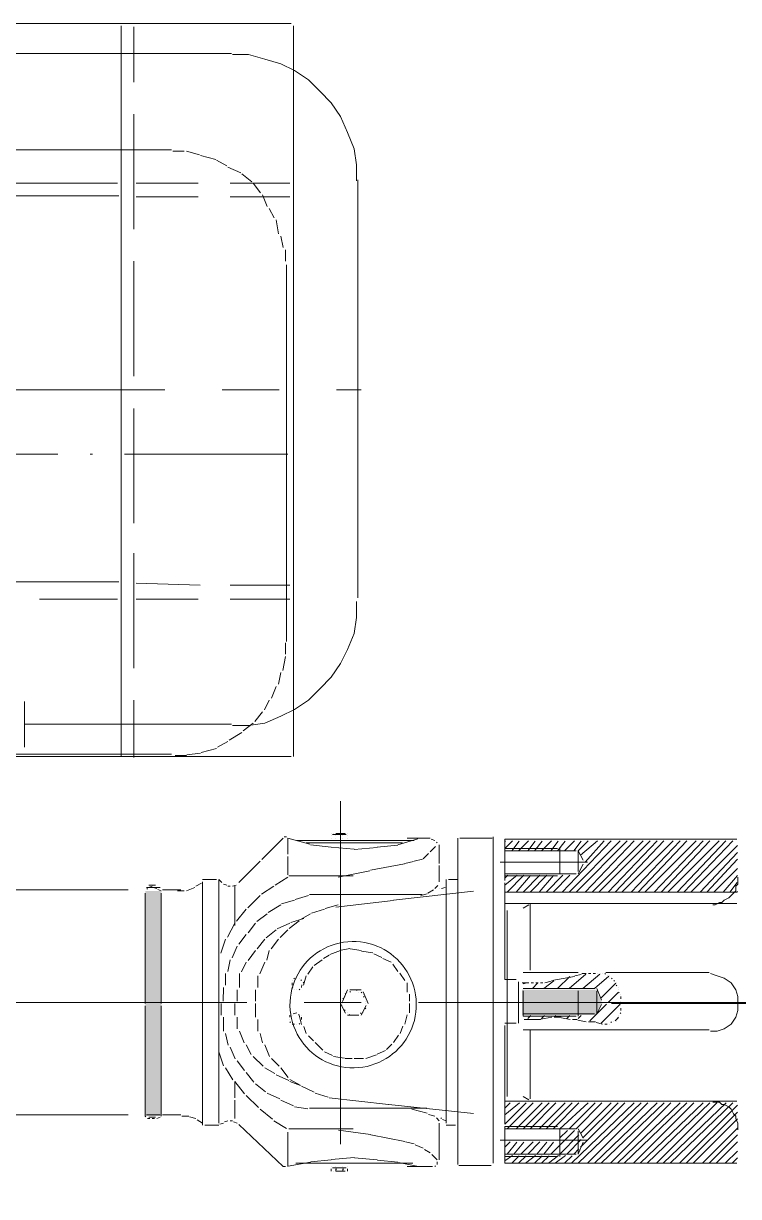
# Model space of a CAD drawing. Header units: millimetres. Extents: x 163705 to 1616509, y 81827 to 302547.
# Drawn here: x 195429 to 195827, y 145973 to 146625 of the extents above; entities that cross this region are included whole.
import ezdxf

# ---------------------------------------------------------------- set-up
doc = ezdxf.new("R2010")
doc.units = ezdxf.units.MM
doc.header["$LTSCALE"] = 10
doc.linetypes.add('CENTER2', pattern=[28.575, 19.05, -3.175, 3.175, -3.175])
doc.layers.add('1-中心线', color=1, linetype='CENTER2', lineweight=0)
doc.layers.add('1-设备轮廓', color=2, linetype='Continuous', lineweight=18)

# ---------------------------------------------------------------- blocks, each defined once
blk = doc.blocks.new('2PG0806-俯视图')
h = blk.add_hatch(color=256)
h.dxf.hatch_style = 1
h.paths.add_polyline_path([(1793.95, 1543.05), (1856.51, 1543.05), (1856.51, 1551.99)])
h = blk.add_hatch(color=256)
h.dxf.hatch_style = 1
h.paths.add_polyline_path([(1793.95, 1543.05), (1793.95, 1551.99), (1856.51, 1551.99)])
h = blk.add_hatch(color=256)
h.dxf.hatch_style = 1
h.paths.add_polyline_path([(1856.51, 1543.05), (1919.08, 1543.05), (1919.08, 1551.99)])
h = blk.add_hatch(color=256)
h.dxf.hatch_style = 1
h.paths.add_polyline_path([(1856.51, 1543.05), (1856.51, 1551.99), (1919.08, 1551.99)])
h = blk.add_hatch(color=256)
h.dxf.hatch_style = 1
h.paths.add_polyline_path([(1864.17, 1323.43), (1864.17, 1342.59), (1856.51, 1342.59), (1850.13, 1342.59), (1850.13, 1323.43), (1850.13, 1311.94), (1850.13, 1301.73), (1856.51, 1297.9), (1864.17, 1301.73), (1864.17, 1311.94)])
for p, q in [((2401.08, 2625.16), (2401.08, 1470.91)), ((2305.32, 2529.4), (2305.32, 1566.67)), ((1993.77, 2234.45), (1993.77, 1470.91)), ((2090.81, 2234.45), (2090.81, 1566.67)), ((2384.48, 1999.52), (2384.48, 1504.11)), ((1995.05, 1988.02), (1995.05, 1537.3)), ((2161.67, 1729.47), (2161.67, 1600.51)), ((1794.58, 1698.18), (1794.58, 1561.56)), ((1919.71, 1698.18), (1919.71, 1561.56)), ((2312.34, 1632.43), (2312.34, 1567.31)), ((2330.85, 1634.34), (2330.85, 1537.3)), ((2024.41, 1619.02), (1998.88, 1619.02)), ((2011.65, 1619.02), (2011.65, 1504.11)), ((2081.23, 1610.72), (2081.23, 1567.31)), ((2161.67, 1582.63), (2161.67, 1581.35)), ((1993.77, 1565.39), (2399.8, 1565.39)), ((1993.13, 1558.37), (2025.05, 1558.37)), ((2042.93, 1558.37), (2106.77, 1558.37)), ((2123.37, 1558.37), (2187.21, 1558.37)), ((2161.67, 1563.48), (2161.67, 1472.82)), ((2205.08, 1558.37), (2268.93, 1558.37)), ((2286.8, 1558.37), (2350.64, 1558.37)), ((2368.52, 1558.37), (2399.16, 1558.37)), ((1793.95, 1551.99), (1793.57, 1551.61)), ((1793.95, 1551.99), (1855.23, 1551.99)), ((1794.58, 1551.35), (1794.58, 1543.69)), ((1794.58, 1551.35), (1794.58, 1546.24)), ((1856.51, 1551.99), (1917.8, 1551.99)), ((1920.99, 1551.35), (1920.99, 1543.69)), ((2081.23, 1557.09), (2081.23, 1522.62)), ((2090.17, 1557.09), (2088.94, 1521.39)), ((2304.68, 1557.09), (2304.68, 1522.62)), ((2312.34, 1557.09), (2312.34, 1522.62)), ((1792.67, 1550.71), (1792.67, 1550.71)), ((1792.67, 1550.71), (1792.67, 1549.43)), ((1792.67, 1548.16), (1792.67, 1548.16)), ((1792.67, 1548.16), (1792.67, 1546.88)), ((1792.67, 1545.6), (1792.67, 1545.6)), ((1792.67, 1545.6), (1793.37, 1543.62)), ((1793.31, 1550.07), (1793.31, 1546.24)), ((1919.08, 1543.05), (1919.78, 1545.03)), ((1920.35, 1550.71), (1919.98, 1551.08)), ((1920.35, 1550.71), (1920.35, 1550.71)), ((1920.35, 1545.6), (1921.05, 1547.58)), ((1920.35, 1545.6), (1920.35, 1545.6)), ((1921.63, 1548.16), (1920.93, 1550.13)), ((1920.99, 1550.07), (1920.99, 1543.69)), ((1921.63, 1548.16), (1921.63, 1548.16)), ((1922.27, 1550.07), (1922.27, 1546.24)), ((1793.95, 1543.05), (1855.23, 1543.05)), ((1794.58, 1542.41), (1794.58, 1532.2)), ((1856.51, 1543.05), (1917.8, 1543.05)), ((1919.71, 1542.41), (1919.71, 1532.2)), ((1919.08, 1534.11), (1919.08, 1530.28)), ((1994.41, 1529), (1994.41, 1535.39)), ((2330.21, 1536.66), (2330.21, 1530.28)), ((1792.67, 1523.9), (1793.54, 1527.32)), ((1793.95, 1527.73), (1793.95, 1531.56)), ((1793.95, 1527.73), (1793.95, 1527.73)), ((1919.08, 1529), (1919.08, 1529)), ((1919.08, 1529), (1921.05, 1524.47)), ((1995.68, 1521.34), (1994.62, 1528.79)), ((2330.21, 1529), (2328.07, 1521.75)), ((1788.84, 1520.07), (1924.18, 1520.07)), ((1788.84, 1511.13), (1788.84, 1518.79)), ((1790.12, 1520.07), (1791.96, 1523.18)), ((1792.67, 1523.9), (1792.67, 1523.9)), ((1921.63, 1523.9), (1921.63, 1523.9)), ((1921.63, 1523.9), (1923.47, 1520.78)), ((1925.46, 1520.07), (1925.46, 1520.07)), ((1925.46, 1520.07), (1925.46, 1512.4)), ((1998.24, 1512.4), (1996.04, 1520.99)), ((2327.66, 1521.34), (2325.46, 1512.76)), ((2325.11, 1512.4), (2321.94, 1506.68)), ((1788.84, 1511.13), (1788.84, 1511.13)), ((1788.84, 1511.13), (1788.84, 1511.13)), ((1790.12, 1508.57), (1789.41, 1510.55)), ((1925.46, 1511.13), (1790.12, 1511.13)), ((1790.12, 1508.57), (1790.12, 1508.57)), ((1791.39, 1506.02), (1790.69, 1508)), ((1791.39, 1506.02), (1791.39, 1506.02)), ((1820.76, 1507.3), (1814.16, 1503.25)), ((1820.76, 1507.3), (1820.76, 1507.3)), ((1829.7, 1511.13), (1821.93, 1508.47)), ((1839.91, 1507.3), (1833.46, 1505.96)), ((1839.91, 1507.3), (1839.91, 1507.3)), ((1848.85, 1508.57), (1841.18, 1508.56)), ((1848.85, 1508.57), (1848.85, 1508.57)), ((1856.51, 1509.85), (1850.11, 1509.83)), ((1865.45, 1508.57), (1857.78, 1508.59)), ((1865.45, 1508.57), (1865.45, 1508.57)), ((1873.11, 1507.3), (1866.7, 1507.32)), ((1873.11, 1507.3), (1873.11, 1507.3)), ((1880.77, 1504.74), (1874.32, 1506.08)), ((1892.26, 1507.3), (1884.49, 1509.96)), ((1892.26, 1507.3), (1892.26, 1507.3)), ((1901.2, 1502.19), (1893.37, 1506.19)), ((1921.63, 1506.02), (1921.63, 1506.02)), ((1921.63, 1506.02), (1921.63, 1504.74)), ((1922.91, 1508.57), (1922.2, 1506.6)), ((1922.91, 1508.57), (1922.91, 1508.57)), ((1925.46, 1511.13), (1923.81, 1509.48)), ((1924.18, 1511.13), (1924.18, 1511.13)), ((1925.46, 1511.13), (1925.46, 1511.13)), ((2002.07, 1506.02), (1998.9, 1511.75)), ((2321.28, 1506.02), (2318.02, 1498.93)), ((1765.86, 1475.38), (1789.23, 1500.03)), ((1790.12, 1500.91), (1790.82, 1502.89)), ((1791.39, 1503.47), (1791.39, 1504.74)), ((1791.39, 1503.47), (1791.39, 1503.47)), ((1802.88, 1502.19), (1792.67, 1502.19)), ((1813.1, 1502.19), (1804.16, 1502.19)), ((1813.1, 1502.19), (1806.42, 1496.78)), ((1813.1, 1502.19), (1813.1, 1502.19)), ((1824.59, 1500.91), (1819.21, 1496.81)), ((1824.59, 1500.91), (1824.59, 1500.91)), ((1832.25, 1504.74), (1825.73, 1502.05)), ((1832.25, 1504.74), (1832.25, 1504.74)), ((1841.19, 1499.64), (1834.67, 1496.94)), ((1841.19, 1499.64), (1841.19, 1499.64)), ((1848.85, 1500.91), (1842.44, 1500.89)), ((1848.85, 1500.91), (1848.85, 1500.91)), ((1856.51, 1502.19), (1850.11, 1502.17)), ((1864.17, 1500.91), (1857.77, 1500.93)), ((1864.17, 1500.91), (1864.17, 1500.91)), ((1873.11, 1499.64), (1865.44, 1499.65)), ((1873.11, 1499.64), (1873.11, 1499.64)), ((1880.77, 1504.74), (1880.77, 1504.74)), ((1888.43, 1500.91), (1881.91, 1503.61)), ((1888.43, 1500.91), (1888.43, 1500.91)), ((1894.82, 1495.81), (1889.43, 1499.91)), ((1899.92, 1502.19), (1921.63, 1502.19)), ((1901.2, 1502.19), (1901.2, 1502.19)), ((1908.86, 1495.81), (1902.18, 1501.21)), ((1921.63, 1503.47), (1921.63, 1503.47)), ((1921.63, 1503.47), (1922.33, 1501.49)), ((1935.67, 1488.14), (1923.81, 1500.01)), ((2007.18, 1498.36), (2002.78, 1505.31)), ((2011.01, 1503.47), (2011.01, 1494.53)), ((2081.23, 1504.74), (2081.23, 1471.55)), ((2088.89, 1504.74), (2088.89, 1471.55)), ((2304.68, 1504.74), (2304.68, 1471.55)), ((2312.34, 1504.74), (2312.34, 1471.55)), ((2383.84, 1494.53), (2383.84, 1503.47)), ((1805.44, 1495.81), (1798.68, 1489.05)), ((1805.44, 1495.81), (1805.44, 1495.81)), ((1818.21, 1495.81), (1812.82, 1491.7)), ((1818.21, 1495.81), (1818.21, 1495.81)), ((1833.53, 1495.81), (1828.24, 1493.07)), ((1833.53, 1495.81), (1833.53, 1495.81)), ((1879.49, 1495.81), (1874.21, 1498.54)), ((1879.49, 1495.81), (1879.49, 1495.81)), ((1885.88, 1490.7), (1880.49, 1494.81)), ((1894.82, 1495.81), (1894.82, 1495.81)), ((1901.2, 1490.7), (1895.82, 1494.81)), ((1908.86, 1495.81), (1908.86, 1495.81)), ((1916.52, 1488.14), (1909.76, 1494.9)), ((2012.28, 1491.98), (2007.97, 1497.56)), ((2011.01, 1494.53), (2012.28, 1485.59)), ((2317.45, 1498.36), (2313.14, 1492.77)), ((2381.29, 1485.59), (2383.84, 1494.53)), ((1797.78, 1488.14), (1792.21, 1481.3)), ((1797.78, 1488.14), (1797.78, 1488.14)), ((1811.82, 1490.7), (1807.51, 1485.11)), ((1811.82, 1490.7), (1811.82, 1490.7)), ((1827.14, 1491.98), (1821.66, 1486.5)), ((1827.14, 1491.98), (1827.14, 1491.98)), ((1839.91, 1488.14), (1834.71, 1486.77)), ((1839.91, 1488.14), (1839.91, 1488.14)), ((1847.57, 1489.42), (1841.17, 1489.4)), ((1847.57, 1489.42), (1847.57, 1489.42)), ((1856.51, 1490.7), (1848.84, 1490.69)), ((1856.51, 1490.7), (1856.51, 1490.7)), ((1864.17, 1490.7), (1857.79, 1490.7)), ((1864.17, 1490.7), (1864.17, 1490.7)), ((1871.83, 1489.42), (1865.43, 1489.44)), ((1871.83, 1489.42), (1871.83, 1489.42)), ((1879.49, 1485.59), (1872.97, 1488.28)), ((1885.88, 1490.7), (1885.88, 1490.7)), ((1892.26, 1485.59), (1886.88, 1489.7)), ((1901.2, 1490.7), (1901.2, 1490.7)), ((1906.31, 1484.31), (1902, 1489.9)), ((1916.52, 1488.14), (1916.52, 1488.14)), ((1921.63, 1480.48), (1917.23, 1487.43)), ((1948.44, 1475.38), (1936.58, 1487.24)), ((2018.67, 1486.87), (2013.28, 1490.98)), ((2305.95, 1486.87), (2299.43, 1484.18)), ((2312.34, 1491.98), (2306.95, 1487.87)), ((1791.39, 1480.48), (1787, 1473.54)), ((1791.39, 1480.48), (1791.39, 1480.48)), ((1806.71, 1484.31), (1803.46, 1477.23)), ((1806.71, 1484.31), (1806.71, 1484.31)), ((1820.76, 1485.59), (1817.59, 1479.87)), ((1820.76, 1485.59), (1820.76, 1485.59)), ((1825.87, 1481.76), (1821.66, 1477.56)), ((1825.87, 1481.76), (1825.87, 1481.76)), ((1833.53, 1485.59), (1827.01, 1482.9)), ((1833.53, 1485.59), (1833.53, 1485.59)), ((1879.49, 1485.59), (1879.49, 1485.59)), ((1885.88, 1483.04), (1880.67, 1484.41)), ((1885.88, 1483.04), (1885.88, 1483.04)), ((1892.26, 1477.93), (1886.88, 1482.04)), ((1892.26, 1485.59), (1892.26, 1485.59)), ((1897.37, 1479.21), (1893.06, 1484.79)), ((1906.31, 1484.31), (1906.31, 1484.31)), ((1911.41, 1476.65), (1907.02, 1483.6)), ((1921.63, 1480.48), (1921.63, 1480.48)), ((1926.74, 1472.82), (1922.34, 1479.77)), ((2012.28, 1485.59), (2016.11, 1476.65)), ((2025.05, 1483.04), (2019.76, 1485.77)), ((2032.71, 1479.21), (2026.19, 1481.9)), ((2298.29, 1483.04), (2293.01, 1480.3)), ((2378.73, 1476.65), (2381.29, 1485.59)), ((1765.86, 1475.38), (1765.86, 1474.1)), ((1802.88, 1476.65), (1799.63, 1469.57)), ((1802.88, 1476.65), (1802.88, 1476.65)), ((1816.93, 1479.21), (1813.67, 1472.12)), ((1820.76, 1476.65), (1815.38, 1472.55)), ((1816.93, 1479.21), (1816.93, 1479.21)), ((1820.76, 1476.65), (1820.76, 1476.65)), ((1892.26, 1477.93), (1892.26, 1477.93)), ((1897.37, 1472.82), (1893.17, 1477.03)), ((1897.37, 1479.21), (1897.37, 1479.21)), ((1901.2, 1471.55), (1897.94, 1478.63)), ((1911.41, 1476.65), (1911.41, 1476.65)), ((1913.97, 1468.99), (1911.82, 1476.25)), ((1949.08, 1474.74), (1949.08, 1473.46)), ((2016.11, 1476.65), (2019.94, 1468.99)), ((2040.37, 1476.65), (2033.93, 1477.99)), ((2049.31, 1474.1), (2041.6, 1475.43)), ((2056.97, 1474.1), (2050.59, 1474.1)), ((2057.61, 1473.46), (2267.01, 1473.46)), ((2275.31, 1474.1), (2268.93, 1474.1)), ((2282.97, 1476.65), (2276.52, 1475.31)), ((2291.91, 1479.21), (2284.2, 1477.88)), ((2374.9, 1468.99), (2378.73, 1476.65)), ((1765.86, 1472.82), (1785.01, 1472.82)), ((1768.41, 1460.05), (1766.11, 1472.57)), ((1767.77, 1468.35), (1767.77, 1403.24)), ((1786.92, 1472.18), (1786.92, 1436.43)), ((1799.05, 1468.99), (1797.99, 1461.54)), ((1799.05, 1468.99), (1799.05, 1468.99)), ((1813.1, 1471.55), (1811.02, 1465.64)), ((1814.38, 1471.55), (1811.2, 1465.82)), ((1813.1, 1471.55), (1813.1, 1471.55)), ((1814.38, 1471.55), (1814.38, 1471.55)), ((1845.02, 1470.27), (1845.02, 1470.27)), ((1845.02, 1470.27), (1845.02, 1468.99)), ((1845.02, 1467.72), (1845.02, 1467.72)), ((1845.02, 1467.72), (1845.02, 1467.72)), ((1846.3, 1471.55), (1845.92, 1471.17)), ((1846.3, 1471.55), (1846.3, 1471.55)), ((1847.57, 1471.55), (1847.57, 1471.55)), ((1850.13, 1471.55), (1848.85, 1471.55)), ((1850.13, 1471.55), (1850.13, 1471.55)), ((1850.13, 1470.27), (1850.13, 1470.27)), ((1850.13, 1470.27), (1850.13, 1470.27)), ((1850.13, 1466.44), (1850.5, 1466.81)), ((1851.4, 1467.72), (1850.7, 1469.69)), ((1851.4, 1467.72), (1851.4, 1467.72)), ((1864.17, 1468.99), (1864.17, 1468.99)), ((1864.17, 1468.99), (1864.17, 1468.99)), ((1864.17, 1467.72), (1864.17, 1467.72)), ((1864.17, 1467.72), (1864.17, 1467.72)), ((1865.45, 1470.27), (1865.08, 1469.9)), ((1865.45, 1470.27), (1865.45, 1470.27)), ((1868, 1470.27), (1866.73, 1470.27)), ((1869.28, 1470.27), (1869.28, 1470.27)), ((1869.28, 1470.27), (1869.28, 1470.27)), ((1870.56, 1468.99), (1870.18, 1469.36)), ((1870.56, 1468.99), (1870.56, 1468.99)), ((1870.56, 1467.72), (1870.56, 1467.72)), ((1870.56, 1467.72), (1870.56, 1467.72)), ((1897.37, 1472.82), (1897.37, 1472.82)), ((1902.48, 1466.44), (1898.17, 1472.02)), ((1901.2, 1471.55), (1901.2, 1471.55)), ((1903.75, 1463.89), (1901.6, 1471.14)), ((1913.97, 1468.99), (1913.97, 1468.99)), ((1916.52, 1461.33), (1914.37, 1468.59)), ((1927.37, 1472.18), (1927.37, 1436.43)), ((1938.23, 1472.82), (1928.01, 1472.82)), ((1948.44, 1472.82), (1939.5, 1472.82)), ((1948.44, 1472.82), (1944.98, 1460.42)), ((1947.17, 1402.6), (1947.17, 1467.72)), ((1993.77, 1469.63), (2399.8, 1469.63)), ((2019.94, 1468.99), (2025.05, 1461.33)), ((2369.8, 1461.33), (2374.9, 1468.99)), ((1767.77, 1463.25), (1767.77, 1409.62)), ((1798.41, 1460.69), (1798.41, 1395.57)), ((1810.54, 1465.16), (1807.29, 1458.08)), ((1810.54, 1465.16), (1810.54, 1465.16)), ((1838.63, 1461.33), (1835.71, 1458.41)), ((1838.63, 1461.33), (1838.63, 1461.33)), ((1843.74, 1463.89), (1839.77, 1462.47)), ((1843.74, 1463.89), (1843.74, 1463.89)), ((1850.13, 1466.44), (1844.92, 1465.07)), ((1845.02, 1466.44), (1845.02, 1466.44)), ((1845.02, 1466.44), (1845.39, 1466.07)), ((1846.3, 1465.16), (1846.3, 1465.16)), ((1846.3, 1465.16), (1846.3, 1465.16)), ((1847.57, 1465.16), (1847.57, 1465.16)), ((1847.57, 1465.16), (1848.85, 1465.16)), ((1850.13, 1466.44), (1850.13, 1466.44)), ((1850.13, 1465.16), (1850.13, 1465.16)), ((1850.13, 1465.16), (1850.13, 1465.16)), ((1864.17, 1466.44), (1864.17, 1466.44)), ((1864.17, 1466.44), (1864.54, 1466.07)), ((1865.45, 1465.16), (1865.45, 1465.16)), ((1865.45, 1465.16), (1866.86, 1465.02)), ((1871.83, 1462.61), (1866.63, 1463.98)), ((1868, 1463.89), (1868.37, 1464.26)), ((1868, 1463.89), (1868, 1463.89)), ((1869.28, 1465.16), (1869.65, 1465.53)), ((1869.28, 1465.16), (1869.28, 1465.16)), ((1870.56, 1466.44), (1870.56, 1466.44)), ((1870.56, 1466.44), (1870.56, 1466.44)), ((1871.83, 1462.61), (1871.83, 1462.61)), ((1876.94, 1458.78), (1872.85, 1461.59)), ((1902.48, 1466.44), (1902.48, 1466.44)), ((1906.31, 1460.05), (1903.14, 1465.78)), ((1917.16, 1460.69), (1917.16, 1398.13)), ((1945.89, 1408.98), (1945.89, 1462.61)), ((2025.05, 1461.33), (2031.44, 1454.95)), ((2363.41, 1454.95), (2369.8, 1461.33)), ((1768.41, 1460.05), (1768.41, 1460.05)), ((1769.69, 1448.56), (1768.55, 1459.92)), ((1806.71, 1457.5), (1804.56, 1450.24)), ((1806.71, 1457.5), (1806.71, 1457.5)), ((1834.8, 1457.5), (1830.6, 1453.3)), ((1834.8, 1457.5), (1834.8, 1457.5)), ((1876.94, 1458.78), (1876.94, 1458.78)), ((1880.77, 1453.67), (1877.71, 1458.01)), ((1880.77, 1453.67), (1880.77, 1453.67)), ((1906.31, 1460.05), (1906.31, 1460.05)), ((1908.86, 1452.39), (1906.71, 1459.65)), ((1944.61, 1460.05), (1943.47, 1448.7)), ((1944.61, 1460.05), (1944.61, 1460.05)), ((2031.44, 1454.95), (2037.82, 1448.56)), ((2357.03, 1448.56), (2363.41, 1454.95)), ((1763.3, 1448.56), (1763.3, 1448.56)), ((1763.3, 1448.56), (1763.3, 1448.56)), ((1763.3, 1448.56), (1764.58, 1448.56)), ((1763.3, 1447.29), (1763.3, 1447.29)), ((1763.3, 1447.29), (1763.3, 1447.29)), ((1764.58, 1448.56), (1764.58, 1448.56)), ((1765.22, 1447.93), (1765.22, 1440.26)), ((1765.86, 1448.56), (1765.86, 1448.56)), ((1769.69, 1448.56), (1769.69, 1448.56)), ((1770.96, 1435.8), (1769.81, 1448.44)), ((1804.16, 1449.84), (1800.48, 1416.79)), ((1827.14, 1447.29), (1826.12, 1441.16)), ((1827.14, 1447.29), (1827.14, 1447.29)), ((1829.7, 1452.39), (1827.72, 1447.86)), ((1829.7, 1452.39), (1829.7, 1452.39)), ((1883.32, 1449.84), (1881.48, 1452.96)), ((1883.32, 1449.84), (1883.32, 1449.84)), ((1885.88, 1443.46), (1883.8, 1449.36)), ((1908.86, 1452.39), (1908.86, 1452.39)), ((1911.41, 1444.73), (1909.26, 1451.99)), ((1943.33, 1448.56), (1942.19, 1435.92)), ((1943.33, 1448.56), (1943.33, 1448.56)), ((1948.44, 1448.56), (1948.44, 1448.56)), ((1949.72, 1448.56), (1949.72, 1448.56)), ((1950.36, 1447.93), (1950.36, 1440.26)), ((1951, 1448.56), (1951, 1448.56)), ((1951, 1448.56), (1951, 1448.56)), ((1951, 1447.29), (1951, 1447.29)), ((1951, 1447.29), (1951, 1447.29)), ((2037.82, 1448.56), (2045.48, 1443.46)), ((2349.37, 1443.46), (2357.03, 1448.56)), ((1763.3, 1446.01), (1763.3, 1446.01)), ((1763.3, 1446.01), (1763.3, 1446.01)), ((1763.3, 1446.01), (1764.58, 1446.01)), ((1763.3, 1440.9), (1763.3, 1446.01)), ((1763.3, 1444.73), (1763.3, 1444.73)), ((1763.3, 1444.73), (1763.3, 1444.73)), ((1763.3, 1442.18), (1764.58, 1442.18)), ((1763.3, 1442.18), (1763.3, 1442.18)), ((1763.3, 1442.18), (1763.3, 1442.18)), ((1763.3, 1440.9), (1763.3, 1440.9)), ((1763.3, 1440.9), (1763.3, 1440.9)), ((1763.3, 1440.9), (1763.3, 1440.9)), ((1763.3, 1440.9), (1763.3, 1440.9)), ((1764.58, 1446.01), (1764.21, 1445.64)), ((1764.58, 1442.18), (1764.21, 1441.81)), ((1765.86, 1446.01), (1765.86, 1446.01)), ((1765.86, 1442.18), (1765.86, 1442.18)), ((1783.73, 1426.86), (1786.1, 1444.55)), ((1825.87, 1440.9), (1825.87, 1440.9)), ((1825.87, 1440.9), (1825.87, 1437.07)), ((1856.51, 1443.46), (1851.22, 1440.72)), ((1851.4, 1440.9), (1851.4, 1440.9)), ((1852.68, 1440.9), (1853.05, 1441.27)), ((1853.96, 1442.18), (1853.96, 1442.18)), ((1855.23, 1442.18), (1855.23, 1442.18)), ((1856.51, 1442.18), (1856.51, 1442.18)), ((1864.17, 1439.63), (1857.65, 1442.32)), ((1857.79, 1442.18), (1857.79, 1442.18)), ((1859.06, 1442.18), (1859.44, 1441.81)), ((1860.34, 1440.9), (1860.34, 1440.9)), ((1861.62, 1440.9), (1861.99, 1440.53)), ((1887.15, 1438.35), (1886.19, 1443.15)), ((1910.14, 1446.01), (1913.82, 1414.24)), ((1926.74, 1444.73), (1930.3, 1427.12)), ((1948.44, 1446.01), (1948.44, 1446.01)), ((1948.44, 1442.18), (1948.44, 1442.18)), ((1949.72, 1446.01), (1949.72, 1446.01)), ((1949.72, 1446.01), (1949.72, 1446.01)), ((1949.72, 1442.18), (1949.72, 1442.18)), ((1949.72, 1442.18), (1949.72, 1442.18)), ((1951, 1444.73), (1950.62, 1445.11)), ((1951, 1440.9), (1950.62, 1441.27)), ((1951, 1446.01), (1951, 1446.01)), ((1951, 1446.01), (1951, 1446.01)), ((1951, 1440.9), (1951, 1446.01)), ((1951, 1444.73), (1951, 1444.73)), ((1951, 1442.18), (1951, 1442.18)), ((1951, 1442.18), (1951, 1442.18)), ((1951, 1440.9), (1951, 1440.9)), ((1951, 1440.9), (1951, 1440.9)), ((1951, 1440.9), (1951, 1440.9)), ((2045.48, 1443.46), (2053.14, 1439.63)), ((2340.43, 1439.63), (2349.37, 1443.46)), ((1763.3, 1439.63), (1763.3, 1439.63)), ((1763.3, 1439.63), (1763.3, 1439.63)), ((1763.3, 1439.63), (1764.58, 1439.63)), ((1765.86, 1439.63), (1765.86, 1439.63)), ((1769.69, 1423.03), (1770.84, 1435.67)), ((1770.96, 1435.8), (1770.96, 1435.8)), ((1825.87, 1435.8), (1825.87, 1435.8)), ((1825.87, 1435.8), (1825.87, 1430.69)), ((1850.13, 1439.63), (1850.13, 1439.63)), ((1850.13, 1439.63), (1850.13, 1433.24)), ((1850.13, 1438.35), (1850.5, 1438.72)), ((1850.13, 1437.07), (1850.13, 1437.07)), ((1850.13, 1435.8), (1850.13, 1435.8)), ((1850.13, 1434.52), (1850.13, 1434.52)), ((1851.4, 1439.63), (1851.4, 1439.63)), ((1862.89, 1439.63), (1862.89, 1439.63)), ((1862.89, 1438.35), (1863.27, 1437.98)), ((1864.17, 1434.52), (1863.8, 1434.15)), ((1864.17, 1439.63), (1864.17, 1439.63)), ((1864.17, 1431.96), (1864.17, 1438.35)), ((1864.17, 1437.07), (1864.17, 1437.07)), ((1864.17, 1435.8), (1864.17, 1435.8)), ((1885.88, 1431.96), (1886.9, 1438.09)), ((1887.15, 1438.35), (1887.15, 1438.35)), ((1942.06, 1435.8), (1942.06, 1435.8)), ((1942.06, 1435.8), (1943.21, 1423.15)), ((1948.44, 1439.63), (1948.44, 1439.63)), ((1949.72, 1439.63), (1949.72, 1439.63)), ((1949.72, 1439.63), (1949.72, 1439.63)), ((1951, 1439.63), (1951, 1439.63)), ((1951, 1439.63), (1951, 1439.63)), ((2053.14, 1439.63), (2062.08, 1435.8)), ((2062.08, 1435.8), (2071.02, 1434.52)), ((2071.02, 1434.52), (2079.96, 1434.52)), ((2313.62, 1434.52), (2322.55, 1434.52)), ((2322.55, 1434.52), (2331.49, 1435.8)), ((2331.49, 1435.8), (2340.43, 1439.63)), ((1825.87, 1429.41), (1825.87, 1429.41)), ((1825.87, 1429.41), (1827.94, 1423.51)), ((1850.13, 1433.24), (1850.13, 1433.24)), ((1850.13, 1431.96), (1855.41, 1429.23)), ((1851.4, 1431.96), (1851.03, 1432.34)), ((1851.4, 1430.69), (1851.4, 1430.69)), ((1852.68, 1430.69), (1852.68, 1430.69)), ((1853.96, 1429.41), (1853.58, 1429.78)), ((1855.23, 1429.41), (1855.23, 1429.41)), ((1856.51, 1428.13), (1863.03, 1430.83)), ((1856.51, 1429.41), (1856.51, 1429.41)), ((1856.51, 1428.13), (1856.51, 1428.13)), ((1857.79, 1429.41), (1857.79, 1429.41)), ((1859.06, 1429.41), (1859.06, 1429.41)), ((1860.34, 1430.69), (1859.97, 1430.32)), ((1861.62, 1430.69), (1861.62, 1430.69)), ((1862.89, 1431.96), (1862.52, 1431.59)), ((1862.89, 1433.24), (1862.89, 1433.24)), ((1864.17, 1431.96), (1864.17, 1431.96)), ((1884.6, 1425.58), (1885.63, 1431.71)), ((1885.88, 1431.96), (1885.88, 1431.96)), ((2314.25, 1433.88), (2081.87, 1433.88)), ((1768.41, 1411.53), (1769.55, 1422.89)), ((1769.69, 1423.03), (1769.69, 1423.03)), ((1779.9, 1407.7), (1783.48, 1426.6)), ((1783.73, 1426.86), (1783.73, 1426.86)), ((1828.42, 1423.03), (1828.42, 1423.03)), ((1828.42, 1423.03), (1830.4, 1418.49)), ((1882.05, 1420.47), (1884.03, 1425.01)), ((1884.6, 1425.58), (1884.6, 1425.58)), ((1930.57, 1426.86), (1930.57, 1426.86)), ((1930.57, 1426.86), (1934.14, 1407.96)), ((1943.33, 1423.03), (1943.33, 1423.03)), ((1943.33, 1423.03), (1944.47, 1411.67)), ((1800.33, 1416.64), (1795.36, 1369.54)), ((1830.97, 1417.92), (1830.97, 1417.92)), ((1830.97, 1417.92), (1833.9, 1414.99)), ((1879.49, 1415.37), (1881.47, 1419.9)), ((1879.49, 1415.37), (1879.49, 1415.37)), ((1882.05, 1420.47), (1882.05, 1420.47)), ((1765.86, 1400.04), (1768.13, 1411.26)), ((1768.41, 1411.53), (1768.41, 1411.53)), ((1834.8, 1414.09), (1834.8, 1414.09)), ((1834.8, 1414.09), (1838.89, 1411.28)), ((1839.91, 1410.26), (1839.91, 1410.26)), ((1839.91, 1410.26), (1843.88, 1408.84)), ((1869.28, 1407.7), (1873.36, 1410.51)), ((1874.39, 1411.53), (1878.47, 1414.34)), ((1874.39, 1411.53), (1874.39, 1411.53)), ((1913.97, 1414.09), (1918.93, 1369.55)), ((1944.61, 1411.53), (1944.61, 1411.53)), ((1944.61, 1411.53), (1948.04, 1400.45)), ((1765.86, 1393.66), (1765.86, 1406.43)), ((1776.07, 1397.49), (1778.05, 1402.02)), ((1778.62, 1402.6), (1779.59, 1407.4)), ((1778.62, 1402.6), (1778.62, 1402.6)), ((1797.78, 1403.87), (1795.57, 1395.29)), ((1845.02, 1407.7), (1845.02, 1407.7)), ((1845.02, 1407.7), (1850.22, 1406.33)), ((1851.4, 1405.15), (1851.4, 1405.15)), ((1851.4, 1405.15), (1856.51, 1405.15)), ((1857.79, 1405.15), (1861.66, 1405.19)), ((1857.79, 1405.15), (1857.79, 1405.15)), ((1862.89, 1406.43), (1868.02, 1406.45)), ((1862.89, 1406.43), (1862.89, 1406.43)), ((1869.28, 1407.7), (1869.28, 1407.7)), ((1934.4, 1407.7), (1935.37, 1402.91)), ((1935.67, 1402.6), (1935.67, 1402.6)), ((1935.67, 1402.6), (1936.64, 1397.8)), ((1948.44, 1393.66), (1948.44, 1406.43)), ((1773.52, 1393.66), (1775.36, 1396.78)), ((1776.07, 1397.49), (1776.07, 1397.49)), ((1916.52, 1398.77), (1917.39, 1395.34)), ((1917.8, 1394.94), (1917.8, 1394.94)), ((1917.8, 1394.94), (1919.64, 1391.82)), ((1936.95, 1397.49), (1936.95, 1397.49)), ((1936.95, 1397.49), (1939.88, 1394.56)), ((1765.86, 1393.66), (1765.86, 1392.38)), ((1765.86, 1391.11), (1765.86, 1391.11)), ((1765.86, 1391.11), (1766.23, 1390.73)), ((1767.13, 1389.83), (1767.13, 1389.83)), ((1767.13, 1389.83), (1768.55, 1389.69)), ((1769.69, 1389.83), (1772.61, 1392.76)), ((1769.69, 1388.55), (1790.12, 1388.55)), ((1773.52, 1393.66), (1773.52, 1393.66)), ((1791.39, 1388.55), (1793.04, 1390.2)), ((1793.95, 1391.11), (1794.82, 1394.53)), ((1793.95, 1391.11), (1793.95, 1391.11)), ((1920.35, 1391.11), (1920.35, 1391.11)), ((1920.35, 1391.11), (1922, 1389.46)), ((1920.35, 1388.55), (1920.35, 1388.55)), ((1933.12, 1388.55), (1924.18, 1388.55)), ((1943.33, 1388.55), (1934.4, 1388.55)), ((1940.78, 1393.66), (1940.78, 1393.66)), ((1940.78, 1393.66), (1943.71, 1390.73)), ((1943.33, 1388.55), (1944.75, 1388.69)), ((1945.89, 1389.83), (1946.26, 1390.2)), ((1945.89, 1389.83), (1945.89, 1389.83)), ((1947.17, 1391.11), (1947.87, 1393.08)), ((1947.17, 1391.11), (1947.17, 1391.11)), ((1948.44, 1393.66), (1948.44, 1393.66)), ((1788.84, 1384.72), (1788.84, 1384.72)), ((1788.84, 1384.72), (1788.84, 1379.61)), ((1790.12, 1384.72), (1790.12, 1384.72)), ((1790.12, 1384.72), (1790.12, 1384.72)), ((1925.46, 1384.72), (1790.12, 1384.72)), ((1791.39, 1384.72), (1792.09, 1386.7)), ((1791.39, 1384.72), (1791.39, 1384.72)), ((1792.67, 1387.28), (1793.04, 1387.65)), ((1792.67, 1387.28), (1792.67, 1387.28)), ((1920.35, 1387.28), (1920.35, 1387.28)), ((1920.35, 1387.28), (1921.05, 1385.3)), ((1921.63, 1384.72), (1921.63, 1384.72)), ((1921.63, 1384.72), (1922.91, 1384.72)), ((1924.18, 1384.72), (1924.18, 1384.72)), ((1925.46, 1384.72), (1925.46, 1384.72)), ((1925.46, 1378.34), (1925.46, 1383.45)), ((1766.49, 1377.7), (1766.49, 1359.82)), ((1948.44, 1378.34), (1767.13, 1378.34)), ((1948.44, 1378.34), (1948.44, 1378.34)), ((1948.44, 1359.19), (1948.44, 1377.06)), ((1949.08, 1358.55), (1767.77, 1358.55)), ((1767.77, 1352.16), (1788.2, 1352.16)), ((1767.77, 1352.16), (1767.77, 1223.2)), ((1769.05, 1352.16), (1772.11, 1347.82)), ((1771.6, 1352.16), (1786.92, 1352.16)), ((1771.6, 1352.16), (1771.6, 1322.8)), ((1772.88, 1352.16), (1772.88, 1312.58)), ((1772.88, 1352.16), (1772.88, 1352.16)), ((1772.88, 1350.89), (1779.56, 1345.48)), ((1776.71, 1352.16), (1779.63, 1349.24)), ((1780.54, 1354.72), (1780.54, 1308.75)), ((1780.54, 1354.72), (1780.54, 1306.2)), ((1786.92, 1352.16), (1786.92, 1312.58)), ((1786.92, 1350.89), (1801.34, 1336.47)), ((1788.2, 1352.16), (1788.2, 1322.8)), ((1789.48, 1352.16), (1844.38, 1352.16)), ((1789.48, 1352.16), (1801.34, 1340.3)), ((1794.58, 1352.16), (1801.42, 1344.05)), ((1798.41, 1352.16), (1801.34, 1349.24)), ((1802.25, 1352.16), (1802.25, 1223.2)), ((1804.8, 1350.89), (1908.22, 1350.89)), ((1845.66, 1352.16), (1845.66, 1345.78)), ((1869.92, 1352.16), (1869.92, 1345.78)), ((1869.92, 1352.16), (1923.54, 1352.16)), ((1912.05, 1352.16), (1912.05, 1223.2)), ((1918.44, 1352.16), (1918.44, 1223.2)), ((1918.44, 1350.89), (1927.75, 1341.58)), ((1922.27, 1352.16), (1927.83, 1345.32)), ((1924.82, 1352.16), (1946.53, 1352.16)), ((1947.8, 1352.16), (1926.1, 1352.16)), ((1926.1, 1352.16), (1927.75, 1350.51)), ((1927.37, 1352.16), (1927.37, 1322.8)), ((1942.7, 1352.16), (1928.65, 1352.16)), ((1928.65, 1352.16), (1928.65, 1312.58)), ((1935.04, 1354.72), (1935.04, 1308.75)), ((1935.04, 1354.72), (1935.04, 1306.2)), ((1941.42, 1352.16), (1941.42, 1312.58)), ((1942.7, 1352.16), (1942.7, 1322.8)), ((1942.7, 1352.16), (1946.9, 1347.96)), ((1946.53, 1352.16), (1946.9, 1351.79)), ((1947.8, 1352.16), (1947.8, 1223.2)), ((1767.77, 1348.33), (1771.97, 1344.13)), ((1767.77, 1344.5), (1771.97, 1340.3)), ((1772.88, 1347.06), (1779.56, 1341.65)), ((1772.88, 1343.22), (1779.63, 1336.47)), ((1786.92, 1345.78), (1801.34, 1331.36)), ((1845.66, 1344.5), (1868.64, 1344.5)), ((1918.44, 1345.78), (1927.69, 1337.8)), ((1941.42, 1348.33), (1946.8, 1344.22)), ((1941.42, 1344.5), (1946.9, 1339.02)), ((1767.77, 1340.67), (1772.08, 1335.08)), ((1772.88, 1339.39), (1779.63, 1332.64)), ((1786.92, 1341.95), (1801.34, 1327.53)), ((1786.92, 1338.12), (1801.34, 1323.7)), ((1802.25, 1338.12), (1802.25, 1237.25)), ((1804.8, 1341.95), (1802.96, 1338.83)), ((1841.83, 1338.12), (1803.52, 1338.12)), ((1841.83, 1341.95), (1841.83, 1238.53)), ((1847.57, 1332.37), (1847.57, 1341.31)), ((1848.21, 1339.39), (1849.86, 1337.74)), ((1849.49, 1341.95), (1863.53, 1341.95)), ((1849.49, 1341.95), (1849.49, 1312.58)), ((1850.76, 1341.95), (1850.76, 1302.37)), ((1857.15, 1341.95), (1857.15, 1223.2)), ((1857.15, 1339.39), (1857.15, 1223.2)), ((1864.81, 1341.95), (1864.81, 1312.58)), ((1864.81, 1341.95), (1864.81, 1302.37)), ((1864.81, 1336.84), (1867.74, 1333.91)), ((1867.36, 1341.95), (1868.07, 1339.97)), ((1868, 1342.59), (1868, 1338.76)), ((1868, 1337.48), (1868, 1336.2)), ((1873.75, 1341.95), (1873.75, 1311.3)), ((1912.05, 1338.12), (1875.02, 1338.12)), ((1909.5, 1341.95), (1911.34, 1338.83)), ((1912.05, 1338.12), (1912.05, 1237.25)), ((1918.44, 1341.95), (1927.75, 1332.64)), ((1918.44, 1338.12), (1927.75, 1328.81)), ((1941.42, 1339.39), (1946.8, 1335.29)), ((1767.77, 1335.56), (1771.97, 1331.36)), ((1767.77, 1331.73), (1771.97, 1327.53)), ((1772.88, 1334.29), (1779.56, 1328.88)), ((1772.88, 1330.46), (1779.56, 1325.05)), ((1786.92, 1333.01), (1801.34, 1318.59)), ((1848.85, 1325.99), (1847.83, 1332.12)), ((1848.21, 1331.73), (1849.86, 1330.08)), ((1864.81, 1330.46), (1869.12, 1324.87)), ((1868, 1334.93), (1868, 1333.65)), ((1868, 1332.37), (1868, 1331.09)), ((1868, 1329.82), (1868.87, 1326.39)), ((1918.44, 1333.01), (1927.69, 1325.03)), ((1941.42, 1335.56), (1946.8, 1331.46)), ((1941.42, 1331.73), (1946.9, 1326.25)), ((1767.77, 1327.9), (1772.08, 1322.32)), ((1767.77, 1324.07), (1772.08, 1318.49)), ((1772.88, 1326.63), (1786.02, 1313.49)), ((1786.92, 1329.18), (1801.34, 1314.76)), ((1786.92, 1325.35), (1801.34, 1310.93)), ((1848.85, 1320.88), (1848.85, 1324.71)), ((1849.49, 1324.07), (1849.86, 1323.7)), ((1869.28, 1325.99), (1871.58, 1313.47)), ((1918.44, 1329.18), (1927.75, 1319.87)), ((1918.44, 1325.35), (1927.75, 1316.04)), ((1941.42, 1326.63), (1946.8, 1322.52)), ((1767.77, 1318.97), (1771.97, 1314.76)), ((1771.6, 1321.52), (1786.92, 1321.52)), ((1772.88, 1321.52), (1783.47, 1310.93)), ((1772.88, 1317.69), (1780.91, 1309.66)), ((1781.82, 1321.52), (1786.02, 1317.32)), ((1785.65, 1321.52), (1785.65, 1321.52)), ((1786.92, 1321.52), (1801.38, 1305.78)), ((1847.57, 1315.77), (1848.54, 1320.57)), ((1848.21, 1317.69), (1849.86, 1316.04)), ((1864.81, 1322.8), (1871.57, 1316.04)), ((1918.44, 1320.24), (1946.88, 1293.08)), ((1942.7, 1321.52), (1928.65, 1321.52)), ((1941.42, 1322.8), (1946.8, 1318.69)), ((1941.42, 1318.97), (1946.9, 1313.49)), ((1767.77, 1315.13), (1801.36, 1280.27)), ((1767.77, 1311.3), (1801.36, 1276.44)), ((1772.88, 1313.86), (1775.8, 1310.93)), ((1772.88, 1311.3), (1785.65, 1311.3)), ((1772.88, 1311.3), (1779.4, 1308.61)), ((1786.92, 1311.3), (1781.64, 1308.57)), ((1786.92, 1316.41), (1801.34, 1301.99)), ((1786.92, 1312.58), (1801.34, 1298.16)), ((1846.3, 1306.84), (1847.26, 1311.63)), ((1847.57, 1311.94), (1847.57, 1314.5)), ((1848.21, 1311.3), (1849.86, 1309.66)), ((1849.49, 1311.3), (1863.53, 1311.3)), ((1864.81, 1316.41), (1872.91, 1307.04)), ((1871.83, 1313.22), (1872.7, 1309.79)), ((1918.44, 1316.41), (1946.9, 1287.95)), ((1918.44, 1312.58), (1946.9, 1284.12)), ((1928.65, 1311.3), (1933.94, 1308.57)), ((1941.42, 1311.3), (1929.93, 1311.3)), ((1941.42, 1311.3), (1936.13, 1308.57)), ((1941.42, 1313.86), (1946.8, 1309.75)), ((1941.42, 1311.3), (1946.9, 1305.82)), ((1767.77, 1306.2), (1801.34, 1272.63)), ((1776.71, 1310.03), (1801.34, 1285.4)), ((1781.82, 1308.75), (1801.34, 1289.23)), ((1784.37, 1310.03), (1801.34, 1293.06)), ((1846.3, 1301.73), (1846.3, 1305.56)), ((1846.93, 1304.92), (1856.24, 1295.61)), ((1864.81, 1308.75), (1872.91, 1299.38)), ((1873.11, 1309.39), (1873.11, 1306.84)), ((1873.11, 1305.56), (1873.11, 1304.28)), ((1918.44, 1307.47), (1946.88, 1280.31)), ((1935.04, 1307.47), (1946.86, 1296.93)), ((1938.87, 1310.03), (1946.96, 1300.65)), ((1767.77, 1302.37), (1801.36, 1267.5)), ((1767.77, 1298.54), (1801.36, 1263.67)), ((1845.02, 1297.9), (1845.89, 1301.32)), ((1845.66, 1298.54), (1856.24, 1287.95)), ((1850.76, 1301.09), (1863.53, 1301.09)), ((1850.76, 1301.09), (1856.05, 1298.36)), ((1864.81, 1301.09), (1858.29, 1298.4)), ((1859.7, 1298.54), (1867.74, 1290.5)), ((1864.81, 1302.37), (1871.64, 1294.26)), ((1873.11, 1303), (1873.11, 1301.73)), ((1873.11, 1300.45), (1873.11, 1300.45)), ((1873.11, 1299.17), (1873.11, 1299.17)), ((1873.11, 1297.9), (1873.11, 1297.9)), ((1918.44, 1303.64), (1946.9, 1275.18)), ((1918.44, 1299.81), (1946.9, 1271.35)), ((1767.77, 1293.43), (1801.34, 1259.86)), ((1845.02, 1295.34), (1845.02, 1296.62)), ((1845.02, 1294.07), (1845.02, 1294.07)), ((1846.3, 1292.79), (1845.92, 1293.16)), ((1846.3, 1291.51), (1846.3, 1291.51)), ((1846.3, 1291.51), (1846.3, 1291.51)), ((1846.93, 1290.87), (1848.58, 1289.23)), ((1856.51, 1148.51), (1856.51, 1292.79)), ((1857.15, 1294.71), (1862.63, 1289.23)), ((1869.28, 1291.51), (1868.91, 1291.14)), ((1869.28, 1291.51), (1869.28, 1291.51)), ((1870.56, 1292.79), (1870.18, 1292.42)), ((1870.56, 1294.07), (1870.56, 1294.07)), ((1871.83, 1295.34), (1871.83, 1295.34)), ((1871.83, 1294.07), (1871.83, 1294.07)), ((1873.11, 1296.62), (1872.74, 1296.25)), ((1873.75, 1295.98), (1873.75, 1238.53)), ((1918.44, 1294.71), (1946.88, 1267.54)), ((1918.44, 1290.87), (1946.88, 1263.71)), ((1767.77, 1289.6), (1801.36, 1254.73)), ((1767.77, 1285.77), (1801.36, 1250.9)), ((1846.3, 1290.24), (1846.3, 1290.24)), ((1847.57, 1290.24), (1847.57, 1290.24)), ((1848.85, 1288.96), (1848.48, 1289.33)), ((1850.13, 1288.96), (1850.13, 1288.96)), ((1850.13, 1288.96), (1850.13, 1288.96)), ((1851.4, 1287.68), (1851.03, 1288.06)), ((1853.96, 1287.68), (1852.68, 1287.68)), ((1855.23, 1287.68), (1855.23, 1287.68)), ((1856.51, 1287.68), (1856.51, 1287.68)), ((1857.15, 1287.04), (1857.15, 1287.04)), ((1857.79, 1287.68), (1857.79, 1287.68)), ((1860.34, 1287.68), (1859.06, 1287.68)), ((1861.62, 1287.68), (1861.62, 1287.68)), ((1862.89, 1288.96), (1862.52, 1288.59)), ((1864.17, 1288.96), (1864.17, 1288.96)), ((1865.45, 1288.96), (1865.45, 1288.96)), ((1866.73, 1290.24), (1866.35, 1289.86)), ((1868, 1290.24), (1868, 1290.24)), ((1918.44, 1287.04), (1946.9, 1258.58)), ((1767.77, 1280.66), (1801.34, 1247.09)), ((1918.44, 1281.94), (1946.88, 1254.77)), ((1918.44, 1278.11), (1946.88, 1250.94)), ((1767.77, 1276.83), (1801.36, 1241.96)), ((1767.77, 1273), (1801.36, 1238.13)), ((1918.44, 1274.28), (1946.9, 1245.81)), ((1767.77, 1267.89), (1801.34, 1234.32)), ((1918.44, 1269.17), (1946.88, 1242)), ((1918.44, 1265.34), (1946.88, 1238.17)), ((1767.77, 1264.06), (1801.36, 1229.19)), ((1767.77, 1260.23), (1801.36, 1225.36)), ((1918.44, 1261.51), (1946.9, 1233.05)), ((1767.77, 1255.12), (1800.06, 1222.83)), ((1918.44, 1256.4), (1946.88, 1229.24)), ((1918.44, 1252.57), (1946.88, 1225.41)), ((1767.77, 1251.29), (1796.23, 1222.83)), ((1767.77, 1247.46), (1792.4, 1222.83)), ((1918.44, 1248.74), (1944.35, 1222.83)), ((1767.77, 1242.36), (1787.3, 1222.83)), ((1767.77, 1238.53), (1783.47, 1222.83)), ((1918.44, 1243.63), (1940.49, 1222.85)), ((1918.44, 1239.8), (1936.65, 1222.86)), ((1767.77, 1234.69), (1779.63, 1222.83)), ((1800.33, 1231.5), (1801.61, 1232.78)), ((1801.61, 1235.33), (1801.61, 1236.61)), ((1801.61, 1232.78), (1801.61, 1235.33)), ((1841.19, 1237.89), (1841.19, 1234.06)), ((1841.19, 1234.06), (1842.47, 1230.23)), ((1870.56, 1230.23), (1871.83, 1234.06)), ((1871.83, 1234.06), (1873.11, 1237.89)), ((1911.41, 1236.61), (1911.41, 1235.33)), ((1911.41, 1235.33), (1912.69, 1232.78)), ((1912.69, 1232.78), (1912.69, 1231.5)), ((1918.44, 1235.97), (1931.58, 1222.83)), ((1767.77, 1229.59), (1774.53, 1222.83)), ((1767.77, 1225.76), (1770.7, 1222.83)), ((1795.22, 1225.12), (1797.78, 1226.4)), ((1797.78, 1226.4), (1799.05, 1227.67)), ((1799.05, 1227.67), (1800.33, 1230.23)), ((1800.33, 1230.23), (1800.33, 1231.5)), ((1842.47, 1230.23), (1845.02, 1226.4)), ((1845.02, 1226.4), (1848.85, 1223.84)), ((1864.17, 1223.84), (1868, 1226.4)), ((1868, 1226.4), (1870.56, 1230.23)), ((1912.69, 1231.5), (1913.97, 1230.23)), ((1913.97, 1230.23), (1915.24, 1227.67)), ((1915.24, 1227.67), (1916.52, 1226.4)), ((1916.52, 1226.4), (1917.8, 1225.12)), ((1918.44, 1230.86), (1927.69, 1222.88)), ((1918.44, 1227.03), (1923.82, 1222.93)), ((1786.28, 1222.56), (1788.84, 1222.56)), ((1788.84, 1222.56), (1790.12, 1222.56)), ((1790.12, 1222.56), (1792.67, 1223.84)), ((1792.67, 1223.84), (1793.95, 1223.84)), ((1793.95, 1223.84), (1795.22, 1225.12)), ((1848.85, 1223.84), (1852.68, 1222.56)), ((1852.68, 1222.56), (1856.51, 1222.56)), ((1856.51, 1222.56), (1860.34, 1222.56)), ((1860.34, 1222.56), (1864.17, 1223.84)), ((1917.8, 1225.12), (1919.08, 1223.84)), ((1918.44, 1223.2), (1918.81, 1222.83)), ((1919.08, 1223.84), (1921.63, 1223.84)), ((1921.63, 1223.84), (1922.91, 1222.56)), ((1922.91, 1222.56), (1925.46, 1222.56)), ((1925.46, 1222.56), (1926.74, 1222.56))]:
    blk.add_line(p, q)
for points in [[(1855.23, 1471.54), (1852.83, 1471.41), (1850.48, 1471.13), (1848.17, 1470.69), (1845.92, 1470.11), (1843.74, 1469.39), (1841.62, 1468.53), (1839.57, 1467.54), (1837.6, 1466.42), (1835.71, 1465.18), (1833.91, 1463.83), (1832.21, 1462.37), (1830.6, 1460.8), (1829.09, 1459.14), (1827.69, 1457.38), (1826.4, 1455.53), (1825.24, 1453.6), (1824.19, 1451.59), (1823.28, 1449.51), (1822.49, 1447.36), (1821.85, 1445.15), (1821.35, 1442.88), (1821, 1440.56), (1820.81, 1438.2), (1820.77, 1435.8)], [(1890.97, 1437.07), (1890.85, 1439.47), (1890.57, 1441.83), (1890.13, 1444.13), (1889.55, 1446.38), (1888.83, 1448.57), (1887.97, 1450.69), (1886.98, 1452.73), (1885.86, 1454.7), (1884.62, 1456.59), (1883.27, 1458.39), (1881.81, 1460.1), (1880.24, 1461.71), (1878.58, 1463.22), (1876.82, 1464.62), (1874.97, 1465.9), (1873.04, 1467.07), (1871.03, 1468.11), (1868.95, 1469.03), (1866.8, 1469.81), (1864.59, 1470.45), (1862.32, 1470.95), (1860, 1471.3), (1857.64, 1471.5), (1855.23, 1471.54)], [(1820.76, 1435.8), (1820.89, 1433.39), (1821.17, 1431.04), (1821.6, 1428.73), (1822.19, 1426.49), (1822.91, 1424.3), (1823.77, 1422.18), (1824.76, 1420.13), (1825.88, 1418.16), (1827.12, 1416.28), (1828.47, 1414.48), (1829.93, 1412.77), (1831.5, 1411.16), (1833.17, 1409.65), (1834.93, 1408.25), (1836.77, 1406.97), (1838.71, 1405.8), (1840.71, 1404.75), (1842.8, 1403.84), (1844.95, 1403.06), (1847.16, 1402.41), (1849.42, 1401.91), (1851.74, 1401.56), (1854.11, 1401.37), (1856.51, 1401.33)], [(1856.51, 1401.33), (1858.91, 1401.46), (1861.27, 1401.74), (1863.57, 1402.17), (1865.82, 1402.75), (1868.01, 1403.48), (1870.12, 1404.34), (1872.17, 1405.33), (1874.14, 1406.45), (1876.03, 1407.68), (1877.83, 1409.03), (1879.54, 1410.5), (1881.15, 1412.06), (1882.66, 1413.73), (1884.05, 1415.49), (1885.34, 1417.34), (1886.51, 1419.27), (1887.55, 1421.28), (1888.47, 1423.36), (1889.25, 1425.51), (1889.89, 1427.72), (1890.39, 1429.98), (1890.74, 1432.3), (1890.94, 1434.67), (1890.97, 1437.07)]]:
    blk.add_lwpolyline(points)
at = {"layer": '1-中心线'}
for p, q in [((2197.42, 2588.77), (2197.42, 1431.96)), ((1857.15, 2257.43), (1857.15, 1180.43)), ((1968.87, 1443.46), (1749.26, 1443.46))]:
    blk.add_line(p, q, dxfattribs=at)
blk = doc.blocks.new('A$C1db492d9')
at = {"layer": '1-设备轮廓', "rotation": 90}
blk.add_blockref('2PG0806-俯视图', (5021.07, 564.46), dxfattribs=at)

msp = doc.modelspace()

# ---------------------------------------------------------------- block references
msp.add_blockref('A$C1db492d9', (192027.833, 143659.632))

doc.saveas('drawing.dxf')
